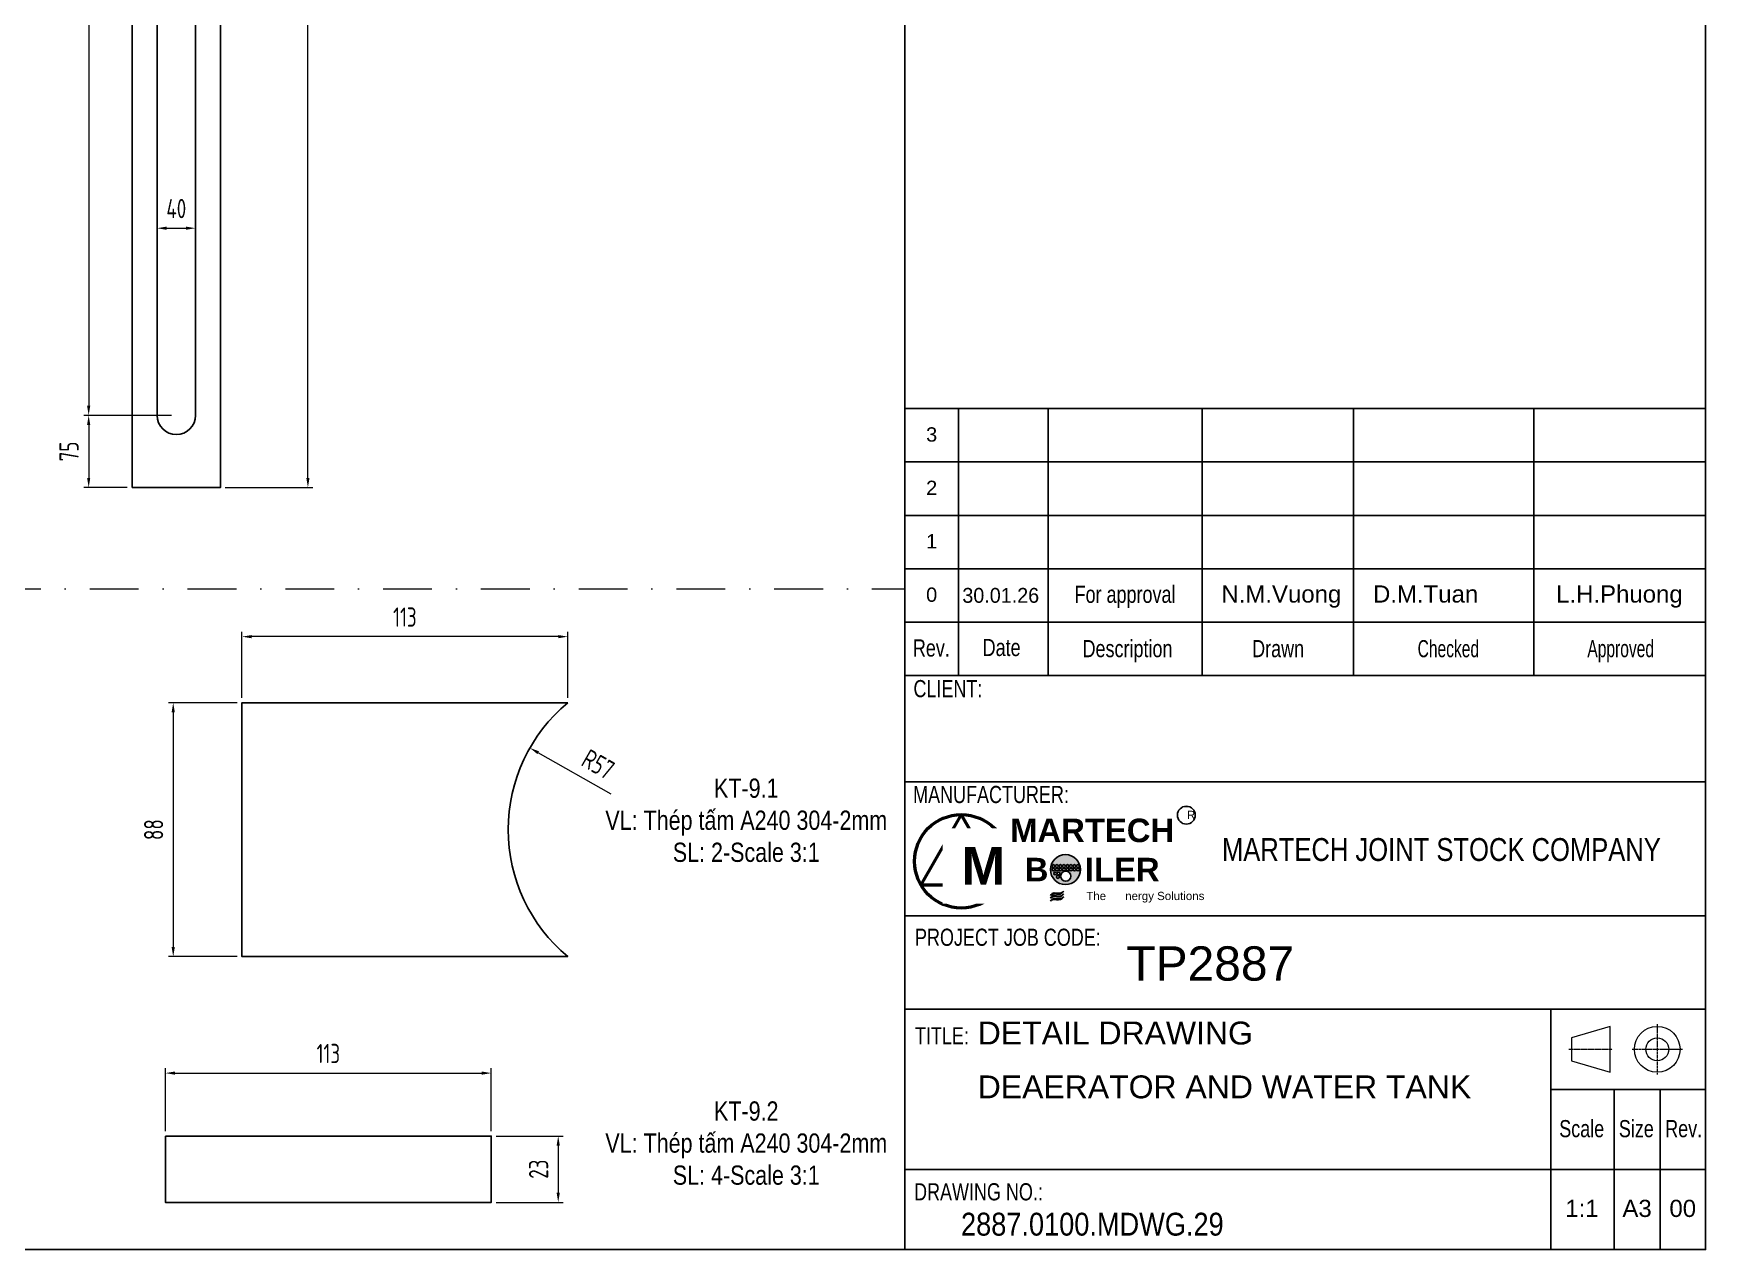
# Model space of a CAD drawing. Header units: millimetres. Extents: x -46397 to 283259, y -8690 to 23983.
# Drawn here: x 226312 to 228052, y -2353 to -1089 of the extents above; entities that cross this region are included whole.
import ezdxf
from ezdxf.enums import TextEntityAlignment as Align

# ---------------------------------------------------------------- set-up
doc = ezdxf.new("R2010")
doc.units = ezdxf.units.MM
doc.linetypes.add('CENTER', pattern=[2, 1.25, -0.25, 0.25, -0.25])
doc.linetypes.add('DASHDOT', pattern=[25.4, 12.7, -6.35, 0, -6.35])
doc.layers.get('Defpoints').update_dxf_attribs({"lineweight": 0})
for name, color, linetype, lineweight in [('DAM_8', 1, 'Continuous', 25), ('DCenterline8', 8, 'CENTER', 5), ('Dtext', 255, 'Continuous', 20), ('Long_AM_Box', 5, 'DASHDOT', 9), ('Long_AM_Visible', 30, 'Continuous', 25), ('Long_Dim', 3, 'Continuous', 9), ('Long_Text', 6, 'Continuous', 9)]:
    doc.layers.add(name, color=color, linetype=linetype, lineweight=lineweight)
doc.styles.add('Chu va so', font='arial.ttf')
doc.styles.add('GHI CHÚ 3', font='isocp_IV25.ttf', dxfattribs={"width": 0.8})
doc.styles.add('TCVN', font='arial.ttf')
doc.styles.add('TEXT', font='arial.ttf', dxfattribs={"height": 124})
doc.dimstyles.new('Vuong_DIM', dxfattribs={"dimtxt": 2.5, "dimasz": 2.3, "dimexe": 1.25, "dimexo": 0, "dimtad": 1, "dimtoh": 1, "dimdec": 0, "dimdsep": 46, "dimtxsty": 'GHI CHÚ 3', "dimcen": 2.3, "dimclrd": 9, "dimclre": 9, "dimclrt": 2, "dimadec": 0, "dimazin": 0, "dimtm": 1e-09, "dimtfac": 1, "dimtdec": 0, "dimtofl": 0, "dimtmove": 1, "dimatfit": 3, "dimfxl": 1, "dimtfill": 1, "dimlwd": 9, "dimlwe": 9, "dimarcsym": 1})

# ---------------------------------------------------------------- blocks, each defined once
blk = doc.blocks.new('*D2263')
at = {"layer": 'Defpoints', "color": 0, "transparency": 16777216}
for p in [(226507.0467101192, -220.7990217979169, -0.7231873450856918), (226597.9619895467, -220.7990217979169), (226507.0467101192, -1560.895819775885, -0.7231873450856918)]:
    blk.add_point(p, dxfattribs=at)
at = {"layer": 'Long_Dim', "color": 9, "lineweight": 9, "transparency": 16777216}
for p, q in [((226512.0467101192, -220.7990217979169), (226602.9619895467, -220.7990217979169)), ((226597.9619895467, -1550.895819775885), (226597.9619895467, -230.7990217979169)), ((226512.0467101192, -1560.895819775885), (226602.9619895467, -1560.895819775885))]:
    blk.add_line(p, q, dxfattribs=at)
at = {"layer": 'Long_Dim', "color": 9, "transparency": 16777216}
for points in [[(226596.2953228801, -230.7990217979169), (226599.6286562134, -230.7990217979169), (226597.9619895467, -220.7990217979169)], [(226596.2953228801, -1550.895819775885), (226599.6286562134, -1550.895819775885), (226597.9619895467, -1560.895819775885)]]:
    blk.add_solid(points, dxfattribs=at)
at = {"layer": 'Long_Dim', "color": 2, "transparency": 16777216, "insert": (226577.5699777124, -890.8474207869647), "char_height": 20, "attachment_point": 5, "rotation": 90, "style": 'GHI CHÚ 3', "bg_fill": 3, "box_fill_scale": 1.1, "bg_fill_color": 256, "bg_fill_true_color": 13158600, "bg_fill_transparency": 0}
blk.add_mtext('1340', dxfattribs=at)
blk = doc.blocks.new('*D2256')
at = {"layer": 'Defpoints', "color": 0, "transparency": 16777216}
for p in [(226461.0467101192, -295.7990217979169), (226369.8945387224, -1485.895819775899), (226461.0467101192, -1485.895819775899)]:
    blk.add_point(p, dxfattribs=at)
at = {"layer": 'Long_Dim', "color": 9, "lineweight": 9, "transparency": 16777216}
for p, q in [((226456.0467101192, -295.7990217979169), (226364.8945387224, -295.799021797917)), ((226369.8945387224, -305.799021797917), (226369.8945387224, -1475.895819775899)), ((226456.0467101192, -1485.895819775899), (226364.8945387224, -1485.895819775899))]:
    blk.add_line(p, q, dxfattribs=at)
at = {"layer": 'Long_Dim', "color": 9, "transparency": 16777216}
for points in [[(226368.2278720557, -305.799021797917), (226371.561205389, -305.799021797917), (226369.8945387224, -295.799021797917)], [(226368.2278720557, -1475.895819775899), (226371.561205389, -1475.895819775899), (226369.8945387224, -1485.895819775899)]]:
    blk.add_solid(points, dxfattribs=at)
at = {"layer": 'Long_Dim', "color": 2, "transparency": 16777216, "insert": (226349.4655446394, -890.847420786972), "char_height": 20, "attachment_point": 5, "rotation": 90, "style": 'GHI CHÚ 3', "bg_fill": 3, "box_fill_scale": 1.1, "bg_fill_color": 256, "bg_fill_true_color": 13158600, "bg_fill_transparency": 0}
blk.add_mtext('1190', dxfattribs=at)
blk = doc.blocks.new('*D2255')
at = {"layer": 'Defpoints', "color": 0, "transparency": 16777216}
for p in [(226461.0467101192, -1485.895819775899), (226369.8945387222, -1560.895819775885), (226415.0467101192, -1560.895819775885, -0.7231873450856918)]:
    blk.add_point(p, dxfattribs=at)
at = {"layer": 'Long_Dim', "color": 9, "lineweight": 9, "transparency": 16777216}
for p, q in [((226456.0467101192, -1485.895819775899), (226364.8945387222, -1485.895819775899)), ((226369.8945387222, -1495.895819775899), (226369.8945387222, -1550.895819775885)), ((226410.0467101192, -1560.895819775885), (226364.8945387222, -1560.895819775885))]:
    blk.add_line(p, q, dxfattribs=at)
at = {"layer": 'Long_Dim', "color": 9, "transparency": 16777216}
for points in [[(226368.2278720556, -1495.895819775899), (226371.5612053889, -1495.895819775899), (226369.8945387222, -1485.895819775899)], [(226368.2278720556, -1550.895819775885), (226371.5612053889, -1550.895819775885), (226369.8945387222, -1560.895819775885)]]:
    blk.add_solid(points, dxfattribs=at)
at = {"layer": 'Long_Dim', "color": 2, "transparency": 16777216, "insert": (226349.5025268879, -1523.395819775955), "char_height": 20, "attachment_point": 5, "rotation": 90, "style": 'GHI CHÚ 3', "bg_fill": 3, "box_fill_scale": 1.1, "bg_fill_color": 256, "bg_fill_true_color": 13158600, "bg_fill_transparency": 0}
blk.add_mtext('75', dxfattribs=at)
blk = doc.blocks.new('*D2254')
at = {"layer": 'Defpoints', "color": 0, "transparency": 16777216}
for p in [(226441.0467101191, -1320.563187875252), (226481.0467101191, -1320.563187875252)]:
    blk.add_point(p, dxfattribs=at)
at = {"layer": 'Long_Dim', "color": 9, "lineweight": 9, "transparency": 16777216}
for p, q in [((226441.0467101191, -1315.563187875252), (226441.0467101191, -1286.299929067483)), ((226481.0467101191, -1315.563187875252), (226481.0467101191, -1286.299929067483)), ((226451.0467101191, -1291.299929067483), (226471.0467101191, -1291.299929067483))]:
    blk.add_line(p, q, dxfattribs=at)
at = {"layer": 'Long_Dim', "color": 2, "transparency": 16777216, "insert": (226461.0467101191, -1270.907917233164), "char_height": 20, "attachment_point": 5, "style": 'GHI CHÚ 3', "bg_fill": 3, "box_fill_scale": 1.1, "bg_fill_color": 256, "bg_fill_true_color": 13158600, "bg_fill_transparency": 0}
blk.add_mtext('40', dxfattribs=at)
at = {"layer": 'Defpoints', "color": 0, "transparency": 16777216}
blk.add_point((226481.0467101191, -1291.299929067483), dxfattribs=at)
at = {"layer": 'Long_Dim', "color": 9, "transparency": 16777216}
for points in [[(226451.0467101191, -1289.633262400816), (226451.0467101191, -1292.96659573415), (226441.0467101191, -1291.299929067483)], [(226471.0467101191, -1289.633262400816), (226471.0467101191, -1292.96659573415), (226481.0467101191, -1291.299929067483)]]:
    blk.add_solid(points, dxfattribs=at)
blk = doc.blocks.new('*D2252')
at = {"layer": 'Defpoints', "color": 0, "transparency": 16777216}
for p in [(226529.2967196116, -1784.630384172234), (226457.8412540187, -2048.630384172234), (226529.2967196116, -2048.630384172234)]:
    blk.add_point(p, dxfattribs=at)
at = {"layer": 'Long_Dim', "color": 9, "lineweight": 9, "transparency": 16777216}
for p, q in [((226524.2967196116, -1784.630384172234), (226452.8412540187, -1784.630384172234)), ((226457.8412540187, -1794.630384172234), (226457.8412540187, -2038.630384172234)), ((226524.2967196116, -2048.630384172234), (226452.8412540187, -2048.630384172234))]:
    blk.add_line(p, q, dxfattribs=at)
at = {"layer": 'Long_Dim', "color": 9, "transparency": 16777216}
for points in [[(226456.174587352, -1794.630384172234), (226459.5079206853, -1794.630384172234), (226457.8412540187, -1784.630384172234)], [(226456.174587352, -2038.630384172234), (226459.5079206853, -2038.630384172234), (226457.8412540187, -2048.630384172234)]]:
    blk.add_solid(points, dxfattribs=at)
at = {"layer": 'Long_Dim', "color": 2, "transparency": 16777216, "insert": (226437.4492421843, -1916.630384172298), "char_height": 20, "attachment_point": 5, "rotation": 90, "style": 'GHI CHÚ 3', "bg_fill": 3, "box_fill_scale": 1.1, "bg_fill_color": 256, "bg_fill_true_color": 13158600, "bg_fill_transparency": 0}
blk.add_mtext('88', dxfattribs=at)
blk = doc.blocks.new('*D2251')
at = {"layer": 'Defpoints', "color": 0, "transparency": 16777216}
for p in [(226529.2967196115, -1715.985977919969), (226529.2967196115, -1784.630384172233), (226868.2967196115, -1784.630384172233)]:
    blk.add_point(p, dxfattribs=at)
at = {"layer": 'Long_Dim', "color": 9, "lineweight": 9, "transparency": 16777216}
for p, q in [((226529.2967196115, -1779.630384172233), (226529.2967196115, -1710.985977919969)), ((226858.2967196115, -1715.985977919969), (226539.2967196115, -1715.985977919969)), ((226868.2967196115, -1779.630384172233), (226868.2967196115, -1710.985977919969))]:
    blk.add_line(p, q, dxfattribs=at)
at = {"layer": 'Long_Dim', "color": 9, "transparency": 16777216}
for points in [[(226539.2967196115, -1714.319311253302), (226539.2967196115, -1717.652644586635), (226529.2967196115, -1715.985977919969)], [(226858.2967196115, -1714.319311253302), (226858.2967196115, -1717.652644586635), (226868.2967196115, -1715.985977919969)]]:
    blk.add_solid(points, dxfattribs=at)
at = {"layer": 'Long_Dim', "color": 2, "transparency": 16777216, "insert": (226698.7967196115, -1695.593966085649), "char_height": 20, "attachment_point": 5, "style": 'GHI CHÚ 3', "bg_fill": 3, "box_fill_scale": 1.1, "bg_fill_color": 256, "bg_fill_true_color": 13158600, "bg_fill_transparency": 0}
blk.add_mtext('113', dxfattribs=at)
blk = doc.blocks.new('*D2250')
at = {"layer": 'Defpoints', "color": 0, "transparency": 16777216}
for p in [(226788.7121411446, -2169.766193295982), (226449.7121411446, -2235.184241583462, -0.7231873205602227), (226788.7121411446, -2235.184241583462, -0.7231873205602227)]:
    blk.add_point(p, dxfattribs=at)
at = {"layer": 'Long_Dim', "color": 9, "lineweight": 9, "transparency": 16777216}
for p, q in [((226449.7121411446, -2230.184241583462), (226449.7121411446, -2164.766193295982)), ((226459.7121411446, -2169.766193295982), (226778.7121411446, -2169.766193295982)), ((226788.7121411446, -2230.184241583462), (226788.7121411446, -2164.766193295982))]:
    blk.add_line(p, q, dxfattribs=at)
at = {"layer": 'Long_Dim', "color": 9, "transparency": 16777216}
for points in [[(226459.7121411446, -2168.099526629315), (226459.7121411446, -2171.432859962648), (226449.7121411446, -2169.766193295982)], [(226778.7121411446, -2168.099526629315), (226778.7121411446, -2171.432859962648), (226788.7121411446, -2169.766193295982)]]:
    blk.add_solid(points, dxfattribs=at)
at = {"layer": 'Long_Dim', "color": 2, "transparency": 16777216, "insert": (226619.2121411446, -2149.374181461662), "char_height": 20, "attachment_point": 5, "style": 'GHI CHÚ 3', "bg_fill": 3, "box_fill_scale": 1.1, "bg_fill_color": 256, "bg_fill_true_color": 13158600, "bg_fill_transparency": 0}
blk.add_mtext('113', dxfattribs=at)
blk = doc.blocks.new('*D2249')
at = {"layer": 'Defpoints', "color": 0, "transparency": 16777216}
for p in [(226788.7121411447, -2235.184241583463, -0.7231873205602227), (226788.7121411447, -2304.184241583463, -0.7231873205602227), (226858.3157933489, -2304.184241583463)]:
    blk.add_point(p, dxfattribs=at)
at = {"layer": 'Long_Dim', "color": 9, "lineweight": 9, "transparency": 16777216}
for p, q in [((226793.7121411447, -2235.184241583463), (226863.3157933489, -2235.184241583463)), ((226858.3157933489, -2245.184241583463), (226858.3157933489, -2294.184241583463)), ((226793.7121411447, -2304.184241583463), (226863.3157933489, -2304.184241583463))]:
    blk.add_line(p, q, dxfattribs=at)
at = {"layer": 'Long_Dim', "color": 9, "transparency": 16777216}
for points in [[(226856.6491266822, -2245.184241583463), (226859.9824600155, -2245.184241583463), (226858.3157933489, -2235.184241583463)], [(226856.6491266822, -2294.184241583463), (226859.9824600155, -2294.184241583463), (226858.3157933489, -2304.184241583463)]]:
    blk.add_solid(points, dxfattribs=at)
at = {"layer": 'Long_Dim', "color": 2, "transparency": 16777216, "insert": (226837.9237815145, -2269.684241583527), "char_height": 20, "attachment_point": 5, "rotation": 90, "style": 'GHI CHÚ 3', "bg_fill": 3, "box_fill_scale": 1.1, "bg_fill_color": 256, "bg_fill_true_color": 13158600, "bg_fill_transparency": 0}
blk.add_mtext('23', dxfattribs=at)
blk = doc.blocks.new('*D2248')
at = {"layer": 'Defpoints', "color": 0, "transparency": 16777216}
for p in [(226828.7983403817, -1831.656020084381), (226977.7092531713, -1916.630384172197)]:
    blk.add_point(p, dxfattribs=at)
at = {"layer": 'Long_Dim', "color": 9, "lineweight": 9, "transparency": 16777216}
blk.add_line((226913.2843663765, -1879.86703564215), (226837.4837246214, -1836.612238462214), dxfattribs=at)
at = {"layer": 'Long_Dim', "color": 9, "transparency": 16777216}
blk.add_solid([(226838.3097610177, -1835.164674422253), (226836.6576882251, -1838.059802502175), (226828.7983403817, -1831.656020084381)], dxfattribs=at)
at = {"layer": 'Long_Dim', "color": 2, "transparency": 16777216, "insert": (226899.8429089791, -1848.718279403503), "char_height": 20, "attachment_point": 5, "rotation": 330.28923661421567, "style": 'GHI CHÚ 3', "bg_fill": 3, "box_fill_scale": 1.1, "bg_fill_color": 256, "bg_fill_true_color": 13158600, "bg_fill_transparency": 0}
blk.add_mtext('R57', dxfattribs=at)
blk = doc.blocks.new('*U2443')
at = {"lineweight": 25}
for p, q in [((2902.795329756595, 962.5058026612435, -0.002386878819660952), (2902.795329756595, 656.9484113912864, 0.02943817152303872)), ((3005.753047841944, 962.5058026612435, 0.009339087711990686), (3005.753047841944, 656.9484113912864, 0.04116413805469035)), ((3182.162163547097, 962.5058026612435, 0.009339087711990686), (3182.162163547097, 656.9484113912864, 0.04116413805469035)), ((3355.112551231447, 962.5058026612435, 0.009339087711990686), (3355.112551231447, 656.9484113912864, 0.04116413805469035)), ((3561.827767271589, 962.5058026612435, 0.009339087711990686), (3561.827767271589, 656.9484113912864, 0.04116413805469035)), ((2841.683850236269, 535.1617915796039), (3758.356043333752, 535.1617914953047)), ((3653.863203466015, 183.3344386134489, 0.00913400422611644), (3653.863203466015, 0)), ((3706.264821540184, 0), (3706.264821540184, 183.3344386134489, 0.00913400422611644))]:
    blk.add_line(p, q, dxfattribs=at)
for points in [[(0, 0), (3758.356043285982, 0), (3758.356043285982, 2461.919638110675), (0, 2461.919638110675)], [(0, 0), (2841.683850218708, 0), (2841.683850218708, 2461.919638110675), (0, 2461.919638110675)], [(2841.683850307222, 962.5058026612435), (3758.356043374496, 962.5058026612435), (3758.356043285982, 0), (2841.683850218708, 0)], [(2841.683850307197, 962.5058026612435), (3758.356043374522, 962.5058026612435), (3758.356043374522, 901.3943231236493), (2841.683850307197, 901.3943231236493)], [(2841.683850307197, 901.3943231236493), (3758.356043374522, 901.3943231236493), (3758.356043374522, 840.2828435860555), (2841.683850307197, 840.2828435860555)], [(2841.683850307197, 840.2828435858348), (3758.356043374522, 840.2828435858348), (3758.356043374522, 779.1713640482415), (2841.683850307197, 779.1713640482415)], [(2841.683850307248, 779.1713675898451), (3758.356043374522, 779.1713640482415), (3758.356043374522, 718.0598845106472), (2841.683850307248, 718.0598880522516)], [(2841.683850218708, 381.9465014492799), (3758.356043285982, 381.9465014492799), (3758.356043285982, 656.9484050317632), (2841.683850218708, 656.9484050317632)], [(2841.683850218708, 275.0014122580959), (3758.356043285982, 275.0014122580959), (3758.356043285982, 91.66721930650112), (2841.683850218708, 91.66721930650112)], [(3581.185493200238, 275.0014122580959), (3758.356043285982, 275.0014122580959), (3758.356043285982, 0), (3581.185493200238, 0)]]:
    blk.add_lwpolyline(points, close=True, dxfattribs=at)
at = {"lineweight": 50}
blk.add_lwpolyline([(2906.21446070399, 497.7764906856945), (2859.905878679217, 417.56767379231), (2952.523042728776, 417.5676737923055)], close=True, dxfattribs=at)
at = {"color": 2, "lineweight": 20, "elevation": 0.00197790644809227}
blk.add_lwpolyline([(3604.895736173127, 216.0724853807415), (3649.10743797574, 202.9771681567449), (3649.10743797574, 255.3584370527194), (3604.895736173127, 242.2631198287227)], close=True, dxfattribs=at)
at = {"lineweight": 25, "elevation": 0.004567002113047088}
blk.add_lwpolyline([(3581.185493200238, 91.66721930650112), (3758.356043285982, 91.66721930650112), (3758.356043285982, 183.3344386134489), (3581.185493200238, 183.3344386134489)], close=True, dxfattribs=at)
at = {"lineweight": 50}
blk.add_circle((2906.21446070399, 444.3039460901008), 53.47254459559019, dxfattribs=at)
at = {"color": 2, "lineweight": 20}
for radius in [26.19709164107855, 13.10105645122621]:
    blk.add_circle((3703.017943699729, 229.1678026047263, 0.0007132370973068546), radius, dxfattribs=at)
at = {"layer": 'DCenterline8', "lineweight": 0, "ltscale": 2}
for p, q in [((3703.017943699729, 257.9839576906116, 0.0007132370973068546), (3703.017943699729, 200.3516475188468, 0.0007132370973068546)), ((3674.201788613846, 229.1678026047322, 0.0007132370973068546), (3731.834098785618, 229.1678026047322, 0.0007132370973068546))]:
    blk.add_line(p, q, dxfattribs=at)
at = {"layer": 'DCenterline8', "lineweight": 0}
blk.add_line((3601.946573626396, 229.1678026047322, 0.00201591736913961), (3651.553054029519, 229.1678026047322, 0.001376553488653076), dxfattribs=at)
at = {"color": 5, "style": 'Chu va so'}
for s, width, p in [('For approval', 0.75, (3093.677246424132, 740.1331657151459, 0.01448249059613312)), ('Rev.', 0.75, (2871.911699425005, 678.6784518249938)), ('Date', 0.75, (2952.372593785587, 679.2648715368251, 0.02943817152303872)), ('Description', 0.75, (3096.496035354529, 677.9660035089431, -0.01431075189923796)), ('Drawn', 0.75, (3268.933489249113, 677.966006600552, 0.01512741962380076)), ('Checked', 0.65, (3463.867868933676, 677.8807284368637)), ('Approved', 0.65, (3661.195645537218, 677.966006600552, 0.01512741962380076)), ('CLIENT:', 0.75, (2890.851289523336, 632.1701619623466, 0.1520607475527185)), ('PROJECT JOB CODE:', 0.75, (2959.508480588177, 347.6115697781829)), ('TITLE:', 0.75, (2883.972432726793, 234.8258067754917, 0.1841460360050605)), ('Scale', 0.75, (3616.561418873594, 128.5519685677009, 0.004567002113052904)), ('Size', 0.75, (3679.078612464024, 128.5519685677009, 0.004567002113052904)), ('Rev. ', 0.75, (3736.16741698112, 128.5519685677009, 0.004567002113052904)), ('DRAWING NO.:', 0.75, (2925.842218625153, 56.26062152185288, 0.1887130381181134))]:
    blk.add_text(s, height=19.64292292385296, dxfattribs=dict(at, width=width)).set_placement(p, align=Align.CENTER)
at = {"color": 5, "lineweight": 25, "insert": (3153.166636370625, 457.6287878993298, -0.007183626073470948), "char_height": 26.19056389847062, "width": 605.4467107694395, "attachment_point": 4, "style": 'Chu va so'}
blk.add_mtext('\\pxqc;{\\W0.8;MARTECH JOINT STOCK COMPANY}', dxfattribs=at)
at = {"layer": 'Dtext', "ltscale": 0.1}
for tag, p, height, style in [('REV_3', (2865.895797271555, 924.7014761100613), 16.36910243654414, 'TCVN'), ('FOR_APPROVAL3', (3029.604834111163, 923.5493778213589, -0.1480826168386323), 19.64292292385296, 'TCVN'), ('FOR_APPROVAL2', (3029.604834111163, 862.4378982835385, -0.1480826168386323), 19.64292292385296, 'TCVN'), ('REV_2', (2865.895797271555, 863.5899965724673), 16.36910243654414, 'TCVN'), ('REV_1', (2865.895797183015, 802.4785170346527), 16.36910243654414, 'TCVN'), ('FOR_APPROVAL1', (3029.604834111163, 801.3264214021476, -0.1417176069130543), 19.64292292385296, 'TCVN'), ('REV_0', (2865.895797271555, 741.3670374970594), 16.36910243654414, 'TCVN'), ('NGUOI_VE', (3204.013010769369, 740.4937996947376, -0.1375782569565854), 19.64292292385296, 'TCVN'), ('NGUOI_KIEM_2', (3377.595648709092, 740.4937996947376, -0.1598893026538019), 19.64292292385296, 'TCVN'), ('NGUOI_DUYET', (3587.272139832651, 740.4937996947376, -0.1598893026538019), 19.64292292385296, 'TCVN'), ('1.1_A4', (3597.788982945349, 37.27940961585522, -0.1520607475527185), 19.64292292385296, 'Chu va so'), ('A4_A4', (3663.154086474807, 37.27940961585522, -0.1520607475527185), 19.64292292385296, 'Chu va so'), ('REV.', (3716.979572059124, 37.27940961585522, -0.1520607475527185), 19.64292292385296, 'Chu va so')]:
    blk.add_attdef(tag, p, '', height=height, dxfattribs=dict(at, style=style))
for tag, p, height, style, width in [('NGAY_REV03', (2907.38187503568, 923.549381362957, -0.1480826168386323), 17.0238665340059, 'TCVN', 0.95), ('NGAY_REV02', (2907.38187503568, 862.4379018253692, -0.1480826168386323), 17.0238665340059, 'TCVN', 0.95), ('NGAY_REV01', (2907.38187503568, 801.3264222875487, -0.1480826168386323), 17.0238665340059, 'TCVN', 0.95), ('NGAY_REV0', (2907.38187503568, 740.2149427497345, -0.1608126372430971), 17.0238665340059, 'TCVN', 0.95), ('DWD.NO', (2905.860194981983, 15.93653654402184, -0.1520607475527185), 26.19056389847062, 'Chu va so', 0.85)]:
    blk.add_attdef(tag, p, '', height=height, dxfattribs=dict(at, style=style, width=width))
at = {"layer": 'Dtext', "lineweight": 25, "ltscale": 0.1, "style": 'Chu va so'}
for tag, p, height in [('PROJECT_CODE', (3095.154470761245, 307.7396171311841), 39.28584584770592), ('TITLE1', (2925.016124809614, 234.690091280347, -0.1520607475527738), 26.19056389847062), ('TITLE2', (2925.016124809614, 173.1002845171687, -0.1520607475527738), 26.19056389847062), ('TITLE3', (2925.016124809614, 111.9888049795746, -0.1520607475527738), 26.19056389847062)]:
    blk.add_attdef(tag, p, '', height=height, dxfattribs=at)
at = {"insert": (2906.44529026385, 460.5510979835178), "char_height": 43.03152640997104, "attachment_point": 1, "style": 'TEXT', "bg_fill": 2}
blk.add_mtext('\\pxqc;{\\fArial|b1|i0|c0|p34;M}', dxfattribs=at)
at = {"insert": (2963.396077578657, 493.160840999086), "char_height": 26.89470400623189, "width": 185.2296604035207, "attachment_point": 1, "style": 'TEXT', "bg_fill": 2}
blk.add_mtext('\\pxqc;{\\fArial|b1|i0|c0|p34;MARTECH\\PB    ILER}', dxfattribs=at)
h = blk.add_hatch(color=256)
h.dxf.hatch_style = 1
edge = h.paths.add_edge_path()
edge.add_spline(control_points=[(3008.44128379435, 402.2046301514749), (3009.212837220177, 402.7762446258895), (3012.421138787656, 405.1531527606687), (3019.115794969774, 401.8464561539449), (3022.278157206499, 405.695630493505), (3023.417891183811, 407.0828955981932)], knot_values=[0, 0, 0, 0, 0.3155351600140605, 1.312069799162701, 1.87360866945126, 1.87360866945126, 1.87360866945126, 1.87360866945126], degree=3, periodic=0)
edge.add_spline(control_points=[(3023.417891183811, 407.0828955981932), (3022.490401929885, 406.22454383318), (3018.936204116843, 402.9352852750988), (3011.474158269244, 406.8225910288639), (3008.957995333841, 402.9913932351429), (3008.44128379435, 402.2046301514749)], knot_values=[0, 0, 0, 0, 0.4113974925312188, 1.576501357879422, 1.877595254511918, 1.877595254511918, 1.877595254511918, 1.877595254511918], degree=3, periodic=0)
edge = h.paths.add_edge_path()
edge.add_spline(control_points=[(3008.44128379435, 398.8702930947917), (3009.212837220177, 399.441907569207), (3012.421138787656, 401.8188157039862), (3019.115794969774, 398.5121190972624), (3022.278157206499, 402.3612934368217), (3023.417891183811, 403.74855854151)], knot_values=[0, 0, 0, 0, 0.3155351600140605, 1.312069799162701, 1.87360866945126, 1.87360866945126, 1.87360866945126, 1.87360866945126], degree=3, periodic=0)
edge.add_spline(control_points=[(3023.417891183811, 403.74855854151), (3022.490401929885, 402.8902067764968), (3018.936204116843, 399.6009482184162), (3011.474158269244, 403.4882539721814), (3008.957995333841, 399.6570561784597), (3008.44128379435, 398.8702930947917)], knot_values=[0, 0, 0, 0, 0.4113974925312188, 1.576501357879422, 1.877595254511918, 1.877595254511918, 1.877595254511918, 1.877595254511918], degree=3, periodic=0)
at = {"color": 7}
for centre, radius in [((3011.706409384254, 438.8978983946993), 1.62760652138956), ((3015.700836213471, 438.8978983946993), 1.62760652138956), ((3019.695263042663, 438.8978983946993), 1.62760652138956), ((3023.689689871871, 438.8978983946993), 1.62760652138956), ((3027.79184636124, 438.8978983946993), 1.62760652138956), ((3031.78627319045, 438.8978983946993), 1.62760652138956), ((3035.780700019659, 438.8978983946993), 1.62760652138956), ((3039.775126848858, 438.8978983946993), 1.62760652138956), ((3011.706409384254, 434.9034715654992), 1.62760652138956), ((3013.579514847013, 430.4700366279882), 1.62760652138956), ((3015.700836213471, 434.9034715654992), 1.62760652138956), ((3016.899803440253, 426.4598965544529), 1.62760652138956), ((3017.573941676222, 430.4700366279882), 1.62760652138956), ((3019.695263042663, 434.9034715654992), 1.62760652138956), ((3025.740768116569, 427.3351063883198), 5.828586205517844), ((3023.689689871871, 434.9034715654992), 1.62760652138956), ((3027.79184636124, 434.9034715654992), 1.62760652138956), ((3031.78627319045, 434.9034715654992), 1.62760652138956), ((3035.780700019659, 434.9034715654992), 1.62760652138956), ((3039.775126848858, 434.9034715654992), 1.62760652138956)]:
    blk.add_circle(centre, radius, dxfattribs=at)
for points in [[(3008.44128379435, 405.3305669647514), (3010.131043260499, 407.4012747718841), (3020.450794425219, 408.0800365027507), (3023.417891183811, 410.2088324114704)], [(3008.44128379435, 405.3305669647514), (3010.841532328825, 406.7740221335986), (3019.686318238898, 406.9041956402212), (3023.417891183811, 410.2088324114704)], [(3008.44128379435, 402.2046301514751), (3010.131043260499, 404.275337958604), (3020.450794425219, 404.9540996894698), (3023.417891183811, 407.0828955981934)], [(3008.44128379435, 402.2046301514751), (3010.841532328825, 403.6480853203222), (3019.686318238898, 403.7782588269449), (3023.417891183811, 407.0828955981934)], [(3008.44128379435, 398.8702930947919), (3010.131043260499, 400.9410009019206), (3020.450794425219, 401.6197626327873), (3023.417891183811, 403.7485585415108)], [(3008.44128379435, 398.8702930947919), (3010.841532328825, 400.313748263639), (3019.686318238898, 400.4439217702579), (3023.417891183811, 403.7485585415108)]]:
    blk.add_spline(points, degree=3)
at = {"color": 5, "style": 'Chu va so', "width": 0.75}
blk.add_text('MANUFACTURER:', height=19.64292292385296, dxfattribs=at).set_placement((2940.214339019187, 511.0074855533742, 0.1520607475527185), align=Align.CENTER)
at = {"char_height": 9.413146402181164, "attachment_point": 1, "style": 'TEXT', "bg_fill": 2}
for s, insert in [('\\pxqc;R', (3164.51182179985, 502.1762014118347)), ('\\pxqc;The      nergy Solutions', (3049.303813944832, 409.3882060802406))]:
    blk.add_mtext(s, dxfattribs=dict(at, insert=insert))
at = {"layer": 'DAM_8'}
h = blk.add_hatch(color=7, dxfattribs=at)
edge = h.paths.add_edge_path()
edge.add_arc((3025.443515227124, 434.8570147502004), 17.14510455863928, 191.4591559026088, 461.3374784350112)
edge.add_arc((3025.443515227124, 434.8570147502004), 17.14510455864268, 101.3374784350111, 191.4591559026088)
edge = h.paths.add_edge_path(flags=16)
edge.add_arc((3016.899803440253, 426.4598965544566), 1.627606521386945, -289.45796678440513, 11.459155902554585, ccw=False)
edge.add_arc((3016.899803440253, 426.4598965544566), 1.627606521386851, 11.459155902554585, 70.54203321559493, ccw=False)
edge = h.paths.add_edge_path(flags=16)
edge.add_arc((3039.775126848851, 434.9034715655029), 1.627606521394858, -211.51130715155568, 11.459155902498082, ccw=False)
edge.add_arc((3039.775126848851, 434.9034715655029), 1.627606521378908, 11.459155902498082, 148.4886928484443, ccw=False)
edge = h.paths.add_edge_path(flags=16)
edge.add_arc((3013.579514847005, 430.4700366279881), 1.627606521395659, -304.25262845785244, 11.459155902637292, ccw=False)
edge.add_arc((3013.579514847005, 430.4700366279881), 1.627606521393853, 11.459155902637292, 55.747371542147505, ccw=False)
edge = h.paths.add_edge_path(flags=16)
edge.add_arc((3039.775126848858, 438.8978983946991), 1.627606521387748, -200.24278870186754, 11.459155902693908, ccw=False)
edge.add_arc((3039.775126848858, 438.8978983946991), 1.62760652139167, 11.459155902693908, 159.7572112981325, ccw=False)
edge = h.paths.add_edge_path(flags=16)
edge.add_arc((3035.780700019651, 434.9034715654991), 1.627606521395659, -219.0510227814725, 11.459155902637292, ccw=False)
edge.add_arc((3035.780700019651, 434.9034715654991), 1.627606521385211, 11.459155902637292, 140.9489772185275, ccw=False)
edge = h.paths.add_edge_path(flags=16)
edge.add_arc((3017.573941676222, 430.4700366279881), 1.627606521387748, -292.0311197453274, 11.459155902693908, ccw=False)
edge.add_arc((3017.573941676222, 430.4700366279881), 1.627606521389792, 11.459155902693908, 67.96888025467251, ccw=False)
edge = h.paths.add_edge_path(flags=16)
edge.add_arc((3011.706409384246, 434.9034715655029), 1.627606521394858, -319.45437920886843, 11.459155902498082, ccw=False)
edge.add_arc((3011.706409384246, 434.9034715655029), 1.627606521394527, 11.459155902498082, 40.54562079113151, ccw=False)
edge = h.paths.add_edge_path(flags=16)
edge.add_arc((3035.780700019651, 438.8978983946991), 1.627606521395659, -206.0119371889108, 11.459155902637292, ccw=False)
edge.add_arc((3035.780700019651, 438.8978983946991), 1.627606521381045, 11.459155902637292, 153.9880628110892, ccw=False)
edge = h.paths.add_edge_path(flags=16)
edge.add_arc((3025.740768116569, 427.3351063883188), 5.828586205515365, -262.49898958221775, 11.459155902625582, ccw=False)
edge.add_arc((3025.740768116569, 427.3351063883188), 5.828586205519511, 11.459155902625582, 97.5010104177822, ccw=False)
edge = h.paths.add_edge_path(flags=16)
edge.add_arc((3011.706409384254, 438.897898394711), 1.627606521385342, -332.77067994468223, 11.459155902275995, ccw=False)
edge.add_arc((3011.706409384254, 438.897898394711), 1.627606521385863, 11.459155902275995, 27.229320055317828, ccw=False)
edge = h.paths.add_edge_path(flags=16)
edge.add_arc((3031.78627319045, 434.9034715654991), 1.627606521387748, -230.16604313671223, 11.459155902693908, ccw=False)
edge.add_arc((3031.78627319045, 434.9034715654991), 1.627606521389228, 11.459155902693908, 129.8339568632878, ccw=False)
edge = h.paths.add_edge_path(flags=16)
edge.add_arc((3015.700836213471, 434.9034715655029), 1.627606521386945, -307.6137336321492, 11.459155902554585, ccw=False)
edge.add_arc((3015.700836213471, 434.9034715655029), 1.627606521386323, 11.459155902554585, 52.386266367850794, ccw=False)
edge = h.paths.add_edge_path(flags=16)
edge.add_arc((3027.79184636124, 434.9034715654991), 1.627606521387748, -246.45747414033963, 11.459155902693908, ccw=False)
edge.add_arc((3027.79184636124, 434.9034715654991), 1.627606521390224, 11.459155902693908, 113.54252585966029, ccw=False)
edge = h.paths.add_edge_path(flags=16)
edge.add_arc((3019.695263042663, 434.9034715655029), 1.627606521386945, -290.4055858251736, 11.459155902554585, ccw=False)
edge.add_arc((3019.695263042663, 434.9034715655029), 1.627606521386588, 11.459155902554585, 69.5944141748264, ccw=False)
edge = h.paths.add_edge_path(flags=16)
edge.add_arc((3031.78627319045, 438.8978983947028), 1.627606521386945, -215.79536393579258, 11.459155902554585, ccw=False)
edge.add_arc((3031.78627319045, 438.8978983947028), 1.627606521385553, 11.459155902554585, 144.2046360642074, ccw=False)
edge = h.paths.add_edge_path(flags=16)
edge.add_arc((3023.689689871871, 434.9034715654991), 1.627606521387748, -268.48371735181695, 11.459155902693908, ccw=False)
edge.add_arc((3023.689689871871, 434.9034715654991), 1.627606521389712, 11.459155902693908, 91.51628264818311, ccw=False)
edge = h.paths.add_edge_path(flags=16)
edge.add_arc((3015.700836213464, 438.897898394711), 1.627606521393254, -322.02065924727265, 11.459155902219493, ccw=False)
edge.add_arc((3015.700836213464, 438.897898394711), 1.627606521391765, 11.459155902219493, 37.979340752727296, ccw=False)
edge = h.paths.add_edge_path(flags=16)
edge.add_arc((3023.689689871862, 438.8978983946991), 1.627606521395659, -267.4802937396961, 11.459155902637292, ccw=False)
edge.add_arc((3023.689689871862, 438.8978983946991), 1.627606521388104, 11.459155902637292, 92.51970626030379, ccw=False)
edge = h.paths.add_edge_path(flags=16)
edge.add_arc((3027.79184636124, 438.8978983946991), 1.627606521387748, -234.08338737749023, 11.459155902693908, ccw=False)
edge.add_arc((3027.79184636124, 438.8978983946991), 1.62760652138924, 11.459155902693908, 125.9166126225098, ccw=False)
edge = h.paths.add_edge_path(flags=16)
edge.add_arc((3019.695263042663, 438.8978983946991), 1.627606521387748, -301.7344662154228, 11.459155902693908, ccw=False)
edge.add_arc((3019.695263042663, 438.8978983946991), 1.627606521387261, 11.459155902693908, 58.2655337845772, ccw=False)
blk.add_circle((3163.851301833097, 497.2100348284766), 10.24110429808216)
at = {"color": 7}
blk.add_circle((3025.443515227124, 434.8570147502051), 17.14510455863945, dxfattribs=at)

msp = doc.modelspace()

# ---------------------------------------------------------------- linework, layer by layer
at = {"layer": 'Long_AM_Box', "ltscale": 4}
msp.add_lwpolyline([(227218.9886925023, -2353.227723186064), (225354.0928681365, -2353.227723186064), (225354.0928681365, -1666.221307470987), (227218.9886925023, -1666.221307470987)], close=True, dxfattribs=at)
at = {"layer": 'Long_AM_Visible'}
for points, elevation in [([(226415.0467101191, -1560.895819775884), (226507.0467101191, -1560.895819775884), (226507.0467101191, -220.7990217979168), (226415.0467101191, -220.7990217979168)], -0.7231873450856918), ([(226449.7121411446, -2235.184241583462), (226788.7121411446, -2235.184241583462), (226788.7121411446, -2304.184241583462), (226449.7121411446, -2304.184241583462)], -0.7231873205602227)]:
    msp.add_lwpolyline(points, close=True, dxfattribs=dict(at, elevation=elevation))
for points in [[(226481.0467101191, -295.7990217979168, 1), (226441.0467101191, -295.7990217979168), (226441.0467101191, -1485.895819775898, 1), (226481.0467101191, -1485.895819775898)], [(226868.2967196115, -1784.630384172233), (226529.2967196115, -1784.630384172233), (226529.2967196115, -2048.630384172233), (226868.2967196115, -2048.630384172233, -0.4699808063642648)]]:
    msp.add_lwpolyline(points, format="xyb", close=True, dxfattribs=at)

# ---------------------------------------------------------------- texts
at = {"layer": 'Long_Text', "char_height": 20, "width": 636.7354535873181, "attachment_point": 1, "style": 'Chu va so'}
for s, insert in [('\\A1;\\pxqc;{\\W0.8;KT-9.1\\PVL: \\A0;Thép tấm A240 304-2mm\\A1;\\PSL: 2-Scale 3:1}', (226735.5535182952, -1863.506991192451)), ('\\A1;\\pxqc;{\\W0.8;KT-9.2\\PVL: \\A0;Thép tấm A240 304-2mm\\A1;\\PSL: 4-Scale 3:1}', (226735.5535182952, -2199.173723791653))]:
    msp.add_mtext(s, dxfattribs=dict(at, insert=insert))

# ---------------------------------------------------------------- next in the draw order: dimensions: what is measured, and where the dimension line sits
at = {"layer": 'Long_Dim'}
for base, p1, p2, override, picture, middle in [((226597.9619895467, -220.7990217979169), (226507.0467101191, -1560.895819775884, -0.7231873450856918), (226507.0467101191, -220.7990217979168, -0.7231873450856918), {"dimtxt": 20, "dimasz": 10, "dimexe": 5, "dimexo": 5, "dimgap": 10}, '*D2263', (226577.5699777124, -890.8474207869647)), ((226369.8945387224, -1485.895819775899), (226461.0467101191, -295.7990217979168), (226461.0467101191, -1485.895819775898), {"dimtxt": 20, "dimasz": 10, "dimexe": 5, "dimexo": 5, "dimgap": 10}, '*D2256', (226349.4655446394, -890.847420786972)), ((226457.8412540187, -2048.630384172234), (226529.2967196115, -1784.630384172233), (226529.2967196115, -2048.630384172233), {"dimtxt": 20, "dimasz": 10, "dimexe": 5, "dimexo": 5, "dimgap": 10, "dimlfac": 0.3333333333333333}, '*D2252', (226437.4492421843, -1916.630384172298))]:
    dim = msp.add_linear_dim(base=base, p1=p1, p2=p2, angle=90, dimstyle='Vuong_DIM', override=override, dxfattribs=at)
    dim.commit()
    dim.dimension.update_dxf_attribs({"geometry": picture, "text_midpoint": middle})
dim = msp.add_radius_dim(center=(226977.7092531713, -1916.630384172197), mpoint=(226828.7983403817, -1831.656020084381), dimstyle='Vuong_DIM', override={"dimtxt": 20, "dimasz": 10, "dimexe": 5, "dimexo": 5, "dimgap": 10, "dimlfac": 0.3333333333333333}, dxfattribs=at)
dim.commit()
dim.dimension.update_dxf_attribs({"geometry": '*D2248', "text_midpoint": (226889.7361825976, -1866.429525223662), "dimtype": 164})
dim = msp.add_linear_dim(base=(226788.7121411446, -2169.766193295982), p1=(226449.7121411446, -2235.184241583462, -0.7231873205602227), p2=(226788.7121411446, -2235.184241583462, -0.7231873205602227), dimstyle='Vuong_DIM', override={"dimtxt": 20, "dimasz": 10, "dimexe": 5, "dimexo": 5, "dimgap": 10, "dimlfac": 0.3333333333333333}, dxfattribs=at)
dim.commit()
dim.dimension.update_dxf_attribs({"geometry": '*D2250', "text_midpoint": (226619.2121411446, -2149.374181461662)})

# ---------------------------------------------------------------- next in the draw order: dimensions: what is measured, and where the dimension line sits
dim = msp.add_linear_dim(base=(226481.0467101191, -1291.299929067483), p1=(226441.0467101191, -1320.563187875252), p2=(226481.0467101191, -1320.563187875252), dimstyle='Vuong_DIM', override={"dimtxt": 20, "dimasz": 10, "dimexe": 5, "dimexo": 5, "dimgap": 10}, dxfattribs=at)
dim.commit()
dim.dimension.update_dxf_attribs({"geometry": '*D2254', "text_midpoint": (226461.0467101191, -1291.299929067483), "dimtype": 160})
for base, p1, p2, override, picture, middle in [((226369.8945387222, -1560.895819775885), (226461.0467101191, -1485.895819775898), (226415.0467101191, -1560.895819775884, -0.7231873450856918), {"dimtxt": 20, "dimasz": 10, "dimexe": 5, "dimexo": 5, "dimgap": 10}, '*D2255', (226349.5025268879, -1523.395819775955)), ((226858.3157933489, -2304.184241583463), (226788.7121411446, -2235.184241583462, -0.7231873205602227), (226788.7121411446, -2304.184241583462, -0.7231873205602227), {"dimtxt": 20, "dimasz": 10, "dimexe": 5, "dimexo": 5, "dimgap": 10, "dimlfac": 0.3333333333333333}, '*D2249', (226837.9237815145, -2269.684241583527))]:
    dim = msp.add_linear_dim(base=base, p1=p1, p2=p2, angle=90, dimstyle='Vuong_DIM', override=override, dxfattribs=at)
    dim.commit()
    dim.dimension.update_dxf_attribs({"geometry": picture, "text_midpoint": middle})
dim = msp.add_linear_dim(base=(226529.2967196115, -1715.985977919969), p1=(226868.2967196115, -1784.630384172233), p2=(226529.2967196115, -1784.630384172233), dimstyle='Vuong_DIM', override={"dimtxt": 20, "dimasz": 10, "dimexe": 5, "dimexo": 5, "dimgap": 10, "dimlfac": 0.3333333333333333}, dxfattribs=at)
dim.commit()
dim.dimension.update_dxf_attribs({"geometry": '*D2251', "text_midpoint": (226698.7967196115, -1695.593966085649)})

# ---------------------------------------------------------------- next in the draw order: block references
ref = msp.add_blockref('*U2443', (224637.4393221507, -2353.227722762906), dxfattribs=dict(xscale=0.9084576280678549, yscale=0.9084576280678549, zscale=0.9084576280678549))
ref.add_attrib('PROJECT_CODE', 'TP2887', (227449.2560111621, -2073.659320121402), dxfattribs={"layer": 'Dtext', "lineweight": 25, "ltscale": 0.1, "height": 35.6895263354463, "style": 'Chu va so'})
ref.add_attrib('TITLE1', 'DETAIL DRAWING', (227294.6925329556, -2140.021719107335, -0.1381407460440177), dxfattribs={"layer": 'Dtext', "lineweight": 25, "ltscale": 0.1, "height": 23.7930175569642, "style": 'Chu va so'})
ref.add_attrib('TITLE2', 'DEAERATOR AND WATER TANK', (227294.6925329556, -2195.973448872569, -0.1381407460440177), dxfattribs={"layer": 'Dtext', "lineweight": 25, "ltscale": 0.1, "height": 23.7930175569642, "style": 'Chu va so'})
ref.add_attrib('DWD.NO', '2887.0100.MDWG.29', (227277.2901823809, -2338.750054574507, -0.1381407460439675), dxfattribs={"layer": 'Dtext', "ltscale": 0.1, "height": 23.7930175569642, "style": 'Chu va so', "width": 0.85})
ref.add_attrib('1.1_A4', '1:1', (227905.878167886, -2319.360958727517, -0.1381407460439675), dxfattribs={"layer": 'Dtext', "ltscale": 0.1, "height": 17.84476316772315, "style": 'Chu va so'})
ref.add_attrib('A4_A4', 'A3', (227965.2595947967, -2319.360958727517, -0.1381407460439675), dxfattribs={"layer": 'Dtext', "ltscale": 0.1, "height": 17.84476316772315, "style": 'Chu va so'})
ref.add_attrib('REV.', '00', (228014.1577677603, -2319.360958727517, -0.1381407460439675), dxfattribs={"layer": 'Dtext', "ltscale": 0.1, "height": 17.84476316772315, "style": 'Chu va so'})
ref.add_attrib('REV_0', '0', (227240.9842204298, -1679.727182350635), dxfattribs={"layer": 'Dtext', "ltscale": 0.1, "height": 14.87063597310263, "style": 'TCVN'})
ref.add_attrib('NGAY_REV0', '30.01.26', (227278.6725642332, -1680.773811612101, -0.1460914669932003), dxfattribs={"layer": 'Dtext', "ltscale": 0.1, "height": 15.46546141202673, "style": 'TCVN', "width": 0.9499999999999998})
ref.add_attrib('NGUOI_VE', 'N.M.Vuong', (227548.1493822128, -1680.520481893273, -0.1249840169884894), dxfattribs={"layer": 'Dtext', "ltscale": 0.1, "height": 17.84476316772315, "style": 'TCVN'})
ref.add_attrib('NGUOI_KIEM_2', 'D.M.Tuan', (227705.8418537494, -1680.520481893273, -0.1452526566422962), dxfattribs={"layer": 'Dtext', "ltscale": 0.1, "height": 17.84476316772315, "style": 'TCVN'})
ref.add_attrib('NGUOI_DUYET', 'L.H.Phuong', (227896.3240615371, -1680.520481893273, -0.1452526566422962), dxfattribs={"layer": 'Dtext', "ltscale": 0.1, "height": 17.84476316772315, "style": 'TCVN'})
ref.add_attrib('REV_1', '1', (227240.9842203493, -1624.209992602197), dxfattribs={"layer": 'Dtext', "ltscale": 0.1, "height": 14.87063597310263, "style": 'TCVN'})
ref.add_attrib('REV_2', '2', (227240.9842204298, -1568.692802853557), dxfattribs={"layer": 'Dtext', "ltscale": 0.1, "height": 14.87063597310263, "style": 'TCVN'})
ref.add_attrib('REV_3', '3', (227240.9842204298, -1513.175613105117), dxfattribs={"layer": 'Dtext', "ltscale": 0.1, "height": 14.87063597310263, "style": 'TCVN'})

doc.saveas('drawing.dxf')
